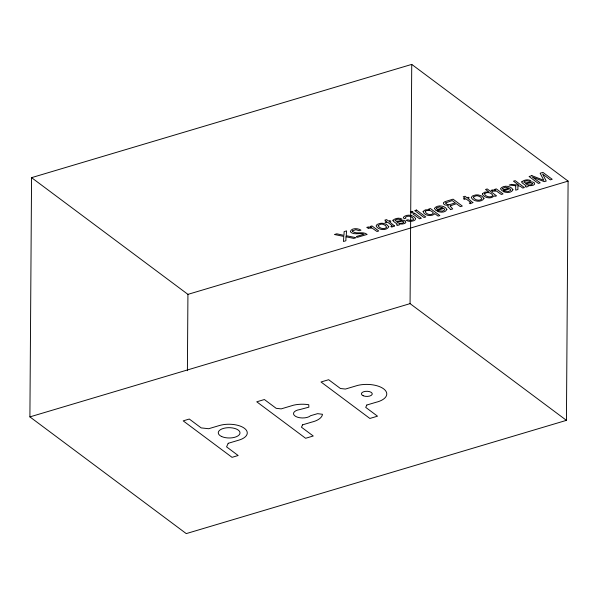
<?xml version="1.0" encoding="UTF-8"?>
<svg xmlns="http://www.w3.org/2000/svg" width="598" height="598" viewBox="0 0 598 598"><rect width="100%" height="100%" fill="white"/><g stroke="black" fill="none" stroke-linecap="round" stroke-linejoin="round"><path stroke-width="0.9" d="M29.9 416.888L31.567 177.651L411.738 64.397L568.1 181.112L566.433 420.349L186.262 533.603L29.9 416.888L410.071 303.635L566.433 420.349M187.398 370.7L187.929 294.366L31.567 177.651M410.071 303.635L411.738 64.397M187.929 294.366L568.1 181.112M515.738 185.746L515.693 190.164L517.958 189.491L517.846 185.971L520.2 186.18L522.727 188.071L524.431 187.563L515.184 180.656L513.48 181.164L518.847 185.171L511.44 184.386L509.175 185.066L515.738 185.746M352.543 230.888L352.536 231.456C356.625 234.625 362.881 230.925 367.135 234.423L357.462 237.301L356.393 236.502L364.085 234.214C359.794 232.383 353.784 235.597 350.346 231.77C351.011 227.741 358.239 228.085 360.975 230.185L359.174 230.716L355.81 229.662L352.543 230.888M345.973 236.756L345.883 240.755L343.446 241.48L343.798 236.419L334.439 234.506L336.771 233.811L343.97 235.358L344.119 231.62L346.571 230.888L346.227 235.702L356.139 237.698L353.784 238.4L345.973 236.756M415.603 218.636C415.438 220.961 412.314 221.125 410.512 221.335A4.291 2.033 0.4 0 1 407.851 221.013L406.169 220.296L407.896 219.787L409.966 220.4L412.77 219.974A2.579 1.226 0.4 0 0 413.554 219.062C412.328 216.274 407.799 215.153 405.489 217.238L405.803 218.225L404.084 218.741L403.344 217.306C406.289 213.935 413.442 214.667 415.603 218.636M378.22 225.453L378.183 225.887C379.775 228.563 384.163 229.572 386.585 227.442L385.635 225.521L382.982 224.317A2.863 1.353 0.4 0 0 380.634 224.235L378.22 225.453M473.429 197.086L473.392 197.527C474.984 200.203 479.372 201.205 481.794 199.082L480.844 197.161L478.191 195.95A2.863 1.353 0.4 0 0 475.844 195.875L473.429 197.086M388.775 226.717C386.712 231.067 378.056 230.193 376.09 225.924L377.129 224.422L379.932 223.428A5.165 2.444 0.4 0 1 383.423 223.375L386.585 224.414L388.775 226.717M483.984 198.349C481.921 202.707 473.265 201.825 471.299 197.557L472.338 196.062L475.141 195.068A5.165 2.444 0.4 0 1 478.632 195.008L481.794 196.054L483.984 198.349M482.429 193.752L482.377 194.275C484.328 198.02 491.631 199.426 494.038 195.71L494.905 196.361L496.534 195.867L487.258 188.946L485.531 189.454L488.887 191.965L484.754 192.152L482.429 193.752M392.938 220.266L393.439 221.32L397.326 224.22L396.504 224.826L397.341 225.453L399.359 224.863L399.27 223.914C401.041 224.325 407.477 224.071 405.511 221.14C402.364 218.509 397.872 222.89 395.016 220.527L395.749 219.75L398.051 219.122L400.398 219.616L402.058 219.13C399.3 217.403 395.241 218.21 392.938 220.266M521.748 181.889L522.248 182.943L526.135 185.843L525.313 186.456L526.15 187.077L528.176 186.486L528.079 185.537C529.85 185.948 536.286 185.694 534.32 182.764C531.174 180.14 526.689 184.52 523.833 182.158L524.558 181.373L526.86 180.746L529.215 181.246L530.867 180.753C528.109 179.034 524.057 179.841 521.748 181.889M423.107 211.453C424.072 215.706 430.896 216.611 434.23 214.323L434.634 213.523L438.08 216.095L439.851 215.564L430.448 208.553L428.729 209.061L429.626 209.726L425.268 209.891L423.107 211.453M445.712 202.901L445.66 203.23C447.917 206.392 452.574 203.335 455.34 202.909L452.185 200.547L445.712 202.901M436.503 208.067L437.108 209.494L442.961 207.745L439.306 206.901L436.503 208.067M446.87 209.435C445.525 212.888 440.135 212.514 437.228 211.326L438.969 210.81L442.535 211.146L444.8 209.861L443.91 208.403L436.189 210.705L434.38 208.448C436.959 204.591 444.8 205.271 446.87 209.435M502.582 188.385L503.195 189.805L509.048 188.064L505.392 187.211L502.582 188.385M512.957 189.745C511.604 193.199 506.214 192.825 503.314 191.644L505.056 191.121L508.614 191.457L510.886 190.171L509.997 188.714L502.275 191.016L500.466 188.766C503.045 184.902 510.879 185.582 512.957 189.745M450.1 205.944L452.708 208.926L450.309 209.644L450.167 208.874L447.79 206.744L448.351 205.48L444.994 204.957L443.499 203.851L443.424 202.729L444.942 201.661L453.067 199.164L462.314 206.063L460.355 206.646L456.386 203.686L450.1 205.944M403.934 222.045L402.805 223.024L400.712 223.36L398.313 223.009L396.825 221.993L401.871 221.215L403.934 222.045M532.743 183.668L531.615 184.647L529.529 184.984L527.122 184.633L525.635 183.616L530.688 182.839L532.743 183.668M484.664 193.647L484.829 194.746C486.645 196.824 490.136 197.699 492.468 195.972L492.632 195.045C491.048 192.549 486.944 191.674 484.664 193.647M394.486 225.962L391.75 227.091L390.86 226.418L392.116 225.992L392.019 225.528L387.616 222.247L385.934 222.748L385.007 222.052L386.689 221.552L384.813 220.146L386.6 219.616L388.483 221.021L389.911 220.595L390.838 221.282L389.41 221.709L394.486 225.962M472.883 202.602L470.155 203.731L469.258 203.066L470.521 202.632L470.424 202.169L466.021 198.887L464.34 199.388L463.413 198.7L465.095 198.192L463.211 196.794L465.005 196.256L466.889 197.661L468.309 197.235L469.236 197.931L467.808 198.357L472.883 202.602M228.212 443.305L226.567 446.863L238.154 455.512L232.046 457.335L183.19 420.865L189.297 419.041L201.16 427.899L208.672 428.721L219.571 425.477A18.134 8.596 0.4 0 1 244.537 428.377A18.134 8.596 0.4 0 1 238.692 440.188L228.212 443.305M302.566 424.842L301.467 427.211L313.247 436.002L305.608 438.274L256.751 401.804L264.391 399.531L276.171 408.322L281.18 408.875L293.536 405.19A19.943 9.456 0.4 0 1 308.755 404.719L308.867 407.171L299.822 409.563A9.067 4.298 0.4 0 0 295.629 416.402A9.067 4.298 0.4 0 0 310.616 415.692L317.553 413.659L322.479 414.287A19.943 9.456 0.4 0 1 311.595 422.151L302.566 424.842M366.828 405.018L365.729 407.388L377.51 416.178L369.87 418.458L321.014 381.987L328.653 379.715L340.434 388.506L345.442 389.051L357.798 385.374A19.943 9.456 0.4 0 1 384.611 389.664A19.943 9.456 0.4 0 1 375.858 402.327L366.828 405.018M425.402 211.184L425.185 211.61C426.18 214.555 431.27 215.714 433.333 213.292L433.288 212.828C431.666 210.414 427.832 209.397 425.402 211.184M368.196 228.159L366.738 227.375L368.39 226.978L371.463 227.307L370.297 226.433L371.978 225.932L378.721 230.97L376.957 231.493L372.218 228.152L368.196 228.159M492.528 191.121L491.07 190.336L492.722 189.932L495.802 190.269L494.636 189.394L496.318 188.893L503.06 193.924L501.288 194.455L496.557 191.106L492.528 191.121M412.089 211.371L410.288 211.909L411.574 212.866L413.375 212.327L412.089 211.371M416.522 210.048L414.75 210.578L423.997 217.478L425.769 216.954L416.522 210.048M531.869 175.685L529.095 176.515L538.342 183.414L540.203 182.861L532.362 177.053L544.285 181.643L546.228 181.067L542.58 174.011L550.324 179.849L552.201 179.288L542.947 172.388L540.144 173.218L543.814 180.297L531.869 175.685M414.631 213.262L412.829 213.8L419.542 218.808L421.343 218.27L414.631 213.262M221.686 436.547A10.876 5.158 0.4 0 0 239.723 434.066A10.876 5.158 0.4 0 0 225.984 427.876A10.876 5.158 0.4 0 0 221.686 436.547M363.158 395.734A5.442 2.579 0.4 0 0 372.143 394.433A5.442 2.579 0.4 0 0 365.184 391.384A5.442 2.579 0.4 0 0 363.158 395.734"/></g></svg>
